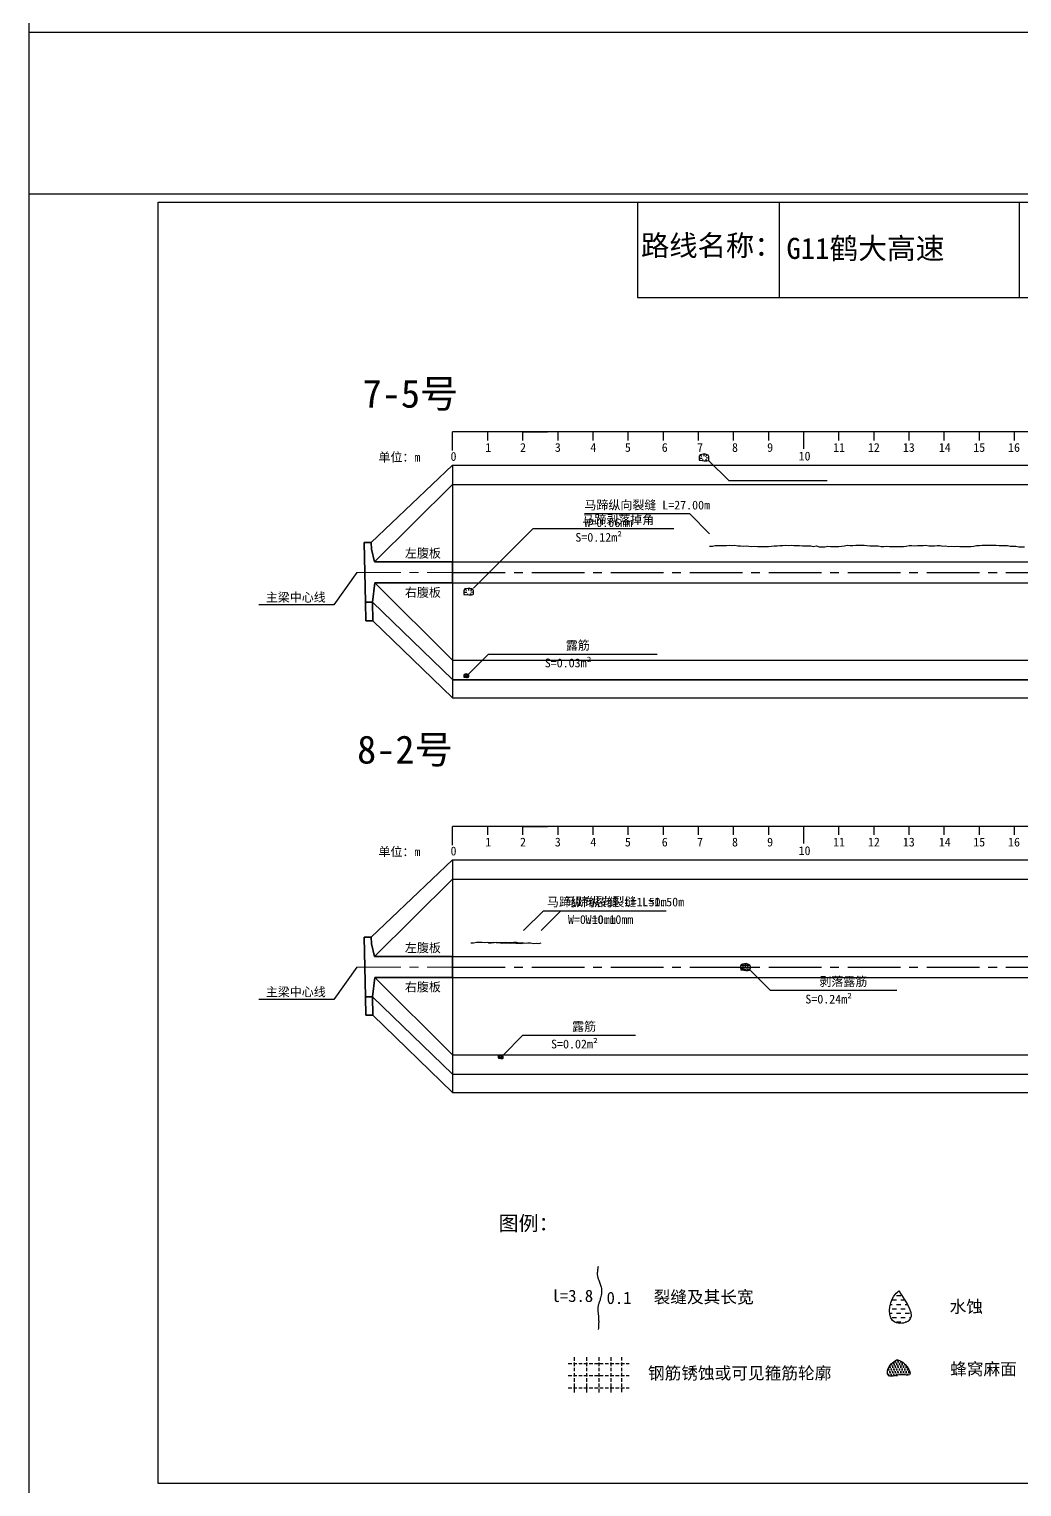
# Model space of a CAD drawing. Header units: millimetres. Extents: x -37 to 615, y -7153 to 23.
# Drawn here: x -36.8 to 245.9, y -6275.9 to -5860.9 of the extents above; entities that cross this region are included whole.
import ezdxf

# ---------------------------------------------------------------- set-up
doc = ezdxf.new("R2010")
doc.units = ezdxf.units.MM
for name, pattern in [('CENTER', [2, 1.25, -0.25, 0.25, -0.25]), ('CENTER2', [1.125, 0.75, -0.125, 0.125, -0.125]), ('DASHED', [0.75, 0.5, -0.25])]:
    doc.linetypes.add(name, pattern=pattern)
for name, color, linetype in [('加固措施', 7, 'Continuous'), ('图层1', 7, 'Continuous'), ('病害', 5, 'Continuous'), ('轮廓', 3, 'Continuous')]:
    doc.layers.add(name, color=color, linetype=linetype)
doc.layers.add('虚线', color=7, linetype='Continuous', lineweight=30)
doc.styles.get("Standard").update_dxf_attribs({"font": ''})
doc.styles.add('汉字', font='')
doc.styles.get('Standard').set_extended_font_data('SimSun')
doc.styles.get('汉字').set_extended_font_data('SimSun')
pattern_1 = [(0, (-2783.5002, -201.1734), (0.38480574, 0.76961148), [0, -0.76961148])]
pattern_2 = [(0, (-4794.9262, -487.88576), (0.38480574, 0.76961148), [0, -0.76961148])]
pattern_3 = [(0, (-2240.9707, -124.7498), (1.2467706, 1.2467706), [1.2467706, -1.2467706])]

# ---------------------------------------------------------------- blocks, each defined once
blk = doc.blocks.new('chi')
at = {"color": 0}
for p, q in [((1147.409, -3079.329), (1147.409, -3078.8)), ((1187.409, -3078.8), (1147.409, -3078.8)), ((1148.409, -3079.041), (1148.409, -3078.8)), ((1149.409, -3079.041), (1149.409, -3078.8)), ((1149.409, -3078.8), (1150.109, -3078.8)), ((1150.409, -3079.041), (1150.409, -3078.8)), ((1151.409, -3079.041), (1151.409, -3078.8)), ((1152.409, -3079.041), (1152.409, -3078.8)), ((1153.409, -3079.041), (1153.409, -3078.8)), ((1154.409, -3079.041), (1154.409, -3078.8)), ((1155.409, -3079.041), (1155.409, -3078.8)), ((1156.409, -3079.041), (1156.409, -3078.8)), ((1157.409, -3079.283), (1157.409, -3078.8)), ((1158.409, -3079.041), (1158.409, -3078.8)), ((1159.409, -3079.041), (1159.409, -3078.8)), ((1160.409, -3079.041), (1160.409, -3078.8)), ((1161.409, -3079.041), (1161.409, -3078.8)), ((1162.409, -3079.041), (1162.409, -3078.8)), ((1163.409, -3079.041), (1163.409, -3078.8)), ((1164.409, -3079.041), (1164.409, -3078.8)), ((1165.409, -3079.041), (1165.409, -3078.8)), ((1166.409, -3079.041), (1166.409, -3078.8)), ((1167.409, -3079.283), (1167.409, -3078.8)), ((1168.409, -3079.041), (1168.409, -3078.8)), ((1169.409, -3079.041), (1169.409, -3078.8)), ((1170.409, -3079.041), (1170.409, -3078.8)), ((1171.409, -3079.041), (1171.409, -3078.8)), ((1172.409, -3079.041), (1172.409, -3078.8)), ((1173.409, -3079.041), (1173.409, -3078.8)), ((1174.409, -3079.041), (1174.409, -3078.8)), ((1175.409, -3079.041), (1175.409, -3078.8)), ((1176.409, -3079.041), (1176.409, -3078.8)), ((1177.409, -3079.283), (1177.409, -3078.8)), ((1178.409, -3079.041), (1178.409, -3078.8)), ((1179.409, -3079.041), (1179.409, -3078.8)), ((1180.409, -3079.041), (1180.409, -3078.8)), ((1181.409, -3079.041), (1181.409, -3078.8)), ((1182.409, -3079.041), (1182.409, -3078.8)), ((1183.409, -3079.041), (1183.409, -3078.8)), ((1184.409, -3079.041), (1184.409, -3078.8)), ((1185.409, -3079.041), (1185.409, -3078.8)), ((1186.409, -3079.041), (1186.409, -3078.8)), ((1187.409, -3079.283), (1187.409, -3078.8))]:
    blk.add_line(p, q, dxfattribs=at)
for s, p in [('1', (1148.339, -3079.368)), ('2', (1149.328, -3079.368)), ('3', (1150.319, -3079.368)), ('4', (1151.329, -3079.368)), ('5', (1152.313, -3079.368)), ('6', (1153.363, -3079.368)), ('7', (1154.37, -3079.368)), ('8', (1155.363, -3079.368)), ('9', (1156.363, -3079.368)), ('11', (1158.242, -3079.368)), ('12', (1159.233, -3079.368)), ('13', (1160.227, -3079.368)), ('14', (1161.252, -3079.368)), ('15', (1162.233, -3079.368)), ('16', (1163.223, -3079.368)), ('17', (1164.224, -3079.368)), ('18', (1165.232, -3079.368)), ('19', (1166.238, -3079.368)), ('21', (1168.24, -3079.368)), ('22', (1169.264, -3079.368)), ('23', (1170.247, -3079.368)), ('24', (1171.24, -3079.368)), ('25', (1172.271, -3079.368)), ('26', (1173.258, -3079.368)), ('27', (1174.261, -3079.368)), ('28', (1175.236, -3079.368)), ('29', (1176.24, -3079.368)), ('31', (1178.261, -3079.368)), ('32', (1179.256, -3079.368)), ('33', (1180.243, -3079.368)), ('34', (1181.251, -3079.368)), ('35', (1182.269, -3079.368)), ('36', (1183.256, -3079.368)), ('37', (1184.269, -3079.368)), ('38', (1185.251, -3079.368)), ('39', (1186.242, -3079.368)), ('0', (1147.349, -3079.623)), ('10', (1157.259, -3079.613)), ('20', (1167.294, -3079.617)), ('30', (1177.262, -3079.613)), ('40', (1187.216, -3079.613))]:
    blk.add_text(s, height=0.25).set_placement(p)

msp = doc.modelspace()

# ---------------------------------------------------------------- hatches: boundary and pattern name
at = {"layer": '加固措施', "lineweight": -2}
h = msp.add_hatch(dxfattribs=at)
h.set_pattern_fill('DASH', color=256, scale=0.626645)
h.set_pattern_definition(pattern_3)
edge = h.paths.add_edge_path()
edge.add_spline(control_points=[(210.85, -6220.12), (210.36, -6220.55), (208.03, -6222.61), (207.41, -6230.1), (216.74, -6228.77), (213.29, -6223.7), (210.85, -6220.12)], knot_values=[0, 0, 0, 0, 3.237042, 15.187225, 21.182779, 35.601669, 35.601669, 35.601669, 35.601669], degree=3, periodic=0)
h = msp.add_hatch(dxfattribs=at)
h.set_pattern_fill('DASH', color=256, scale=0.626645)
h.set_pattern_definition(pattern_3)
edge = h.paths.add_edge_path()
edge.add_spline(control_points=[(210.85, -6220.12), (210.36, -6220.55), (208.03, -6222.61), (207.41, -6230.1), (216.74, -6228.77), (213.29, -6223.7), (210.85, -6220.12)], knot_values=[0, 0, 0, 0, 3.237042, 15.187225, 21.182779, 35.601669, 35.601669, 35.601669, 35.601669], degree=3, periodic=0)
h = msp.add_hatch(dxfattribs=at)
h.set_pattern_fill('DOTS', scale=0.696272)
h.set_pattern_definition(pattern_1)
edge = h.paths.add_edge_path()
edge.add_spline(control_points=[(210.19, -6239.78), (209.15, -6240.49), (207.68, -6241.51), (207.52, -6245.25), (211, -6243.53), (215.72, -6244.88), (212.21, -6239.7), (210.31, -6239.78), (210.19, -6239.78)], knot_values=[0, 0, 0, 0, 5.205471, 7.397577, 12.944796, 16.169923, 23.88441, 24.400432, 24.400432, 24.400432, 24.400432], degree=3, periodic=0)
h = msp.add_hatch(dxfattribs=at)
h.set_pattern_fill('DOTS', scale=0.696272)
h.set_pattern_definition(pattern_1)
edge = h.paths.add_edge_path()
edge.add_spline(control_points=[(210.19, -6239.78), (209.15, -6240.49), (207.68, -6241.51), (207.52, -6245.25), (211, -6243.53), (215.72, -6244.88), (212.21, -6239.7), (210.31, -6239.78), (210.19, -6239.78)], knot_values=[0, 0, 0, 0, 5.205471, 7.397577, 12.944796, 16.169923, 23.88441, 24.400432, 24.400432, 24.400432, 24.400432], degree=3, periodic=0)
at = {"layer": '病害', "lineweight": -2}
h = msp.add_hatch(dxfattribs=at)
h.set_pattern_fill('DOTS', color=4, scale=0.696272, style=0)
h.set_pattern_definition(pattern_2)
edge = h.paths.add_edge_path()
edge.add_spline(control_points=[(210.19, -6239.78), (209.15, -6240.49), (207.68, -6241.51), (207.52, -6245.25), (211, -6243.53), (215.72, -6244.88), (212.21, -6239.7), (210.31, -6239.78), (210.19, -6239.78)], knot_values=[0, 0, 0, 0, 1.041094, 1.479515, 2.588959, 3.233985, 4.776882, 4.880086, 4.880086, 4.880086, 4.880086], degree=3, periodic=0)
h = msp.add_hatch(dxfattribs=at)
h.set_pattern_fill('DOTS', color=4, scale=0.696272, style=0)
h.set_pattern_definition(pattern_2)
edge = h.paths.add_edge_path()
edge.add_spline(control_points=[(210.19, -6239.78), (209.15, -6240.49), (207.68, -6241.51), (207.52, -6245.25), (211, -6243.53), (215.72, -6244.88), (212.21, -6239.7), (210.31, -6239.78), (210.19, -6239.78)], knot_values=[0, 0, 0, 0, 1.041094, 1.479515, 2.588959, 3.233985, 4.776882, 4.880086, 4.880086, 4.880086, 4.880086], degree=3, periodic=0)

# ---------------------------------------------------------------- linework, layer by layer
at = {"color": 0, "linetype": 'ByBlock'}
for p, q in [((0, -5910.15), (529.17, -5910.15)), ((0, -6275), (0, -5910.15)), ((136.5, -5910.15), (136.5, -5937.28)), ((245.1, -5910.15), (245.1, -5937.28)), ((136.5, -5937.28), (529.17, -5937.28)), ((529.17, -6275), (0, -6275))]:
    msp.add_line(p, q, dxfattribs=at)
at = {"color": 7}
for p, q in [((154, -5983), (154.82, -5983.01)), ((154.26, -5982.05), (154.77, -5982.49)), ((154.92, -5983.71), (155.19, -5983.35)), ((155.37, -5981.9), (155.34, -5982.49)), ((156.26, -5982.05), (155.86, -5982.57)), ((156.16, -5983.79), (155.94, -5983.35)), ((156.79, -5983.05), (156.04, -5982.94)), ((87, -6021.21), (87.82, -6021.22)), ((87.26, -6020.26), (87.77, -6020.7)), ((87.92, -6021.92), (88.19, -6021.56)), ((88.37, -6020.11), (88.34, -6020.7)), ((89.26, -6020.26), (88.86, -6020.78)), ((89.16, -6022), (88.94, -6021.56)), ((89.79, -6021.26), (89.04, -6021.15)), ((87, -6045.07), (87.41, -6045.08)), ((87.13, -6044.6), (87.38, -6044.82)), ((87.46, -6045.43), (87.59, -6045.25)), ((87.68, -6044.52), (87.67, -6044.82)), ((88.13, -6044.6), (87.93, -6044.86)), ((88.08, -6045.47), (87.97, -6045.25)), ((88.39, -6045.1), (88.02, -6045.04)), ((165.8, -6128.1), (166.62, -6128.12)), ((166.06, -6127.16), (166.57, -6127.6)), ((166.72, -6128.81), (166.99, -6128.45)), ((167.17, -6127), (167.14, -6127.6)), ((168.06, -6127.16), (167.66, -6127.67)), ((167.96, -6128.89), (167.74, -6128.45)), ((168.59, -6128.16), (167.84, -6128.04)), ((96.8, -6153.58), (97.21, -6153.59)), ((96.93, -6153.11), (97.18, -6153.33)), ((97.26, -6153.93), (97.39, -6153.75)), ((97.48, -6153.03), (97.47, -6153.33)), ((97.93, -6153.11), (97.73, -6153.36)), ((97.88, -6153.97), (97.77, -6153.75)), ((98.19, -6153.6), (97.82, -6153.55))]:
    msp.add_line(p, q, dxfattribs=at)
at = {"color": 0}
for p, q in [((60.65, -6007.07), (83.82, -5985.07)), ((83.82, -5985.07), (83.82, -6051.32)), ((83.82, -5985.07), (483.82, -5985.07)), ((61.57, -6012.57), (83.82, -5990.57)), ((83.82, -6012.57), (483.82, -6012.57)), ((56.57, -6015.57), (49.96, -6024.83)), ((61.64, -6018.57), (83.82, -6040.57)), ((83.82, -6018.57), (483.82, -6018.57)), ((49.96, -6024.83), (28.63, -6024.83)), ((60.99, -6024.07), (83.82, -6046.07)), ((61.09, -6029.32), (83.82, -6051.32)), ((83.82, -6040.57), (483.82, -6040.57)), ((83.82, -6046.07), (483.82, -6046.07)), ((83.82, -6046.19), (483.82, -6046.19)), ((83.82, -6051.32), (483.82, -6051.32)), ((60.65, -6119.41), (83.82, -6097.41)), ((83.82, -6097.41), (83.82, -6163.66)), ((83.82, -6097.41), (483.82, -6097.41)), ((61.57, -6124.92), (83.82, -6102.91)), ((83.82, -6102.91), (483.82, -6102.91)), ((83.82, -6124.91), (483.82, -6124.91)), ((56.57, -6127.91), (49.96, -6137.17)), ((61.64, -6130.91), (83.82, -6152.91)), ((83.82, -6130.91), (483.82, -6130.91)), ((49.96, -6137.17), (28.63, -6137.17)), ((60.99, -6136.41), (83.82, -6158.41)), ((61.09, -6141.66), (83.82, -6163.66)), ((83.82, -6152.91), (483.82, -6152.91)), ((83.82, -6158.41), (483.82, -6158.41)), ((83.82, -6163.66), (483.82, -6163.66))]:
    msp.add_line(p, q, dxfattribs=at)
msp.add_line((83.82, -5990.57), (483.82, -5990.57))
at = {"color": 1, "linetype": 'CENTER2', "ltscale": 20}
for p, q in [((83.82, -6015.57), (483.82, -6015.57)), ((83.82, -6127.91), (483.82, -6127.91))]:
    msp.add_line(p, q, dxfattribs=at)
at = {"color": 1, "linetype": 'DASHED'}
for p, q in [((87, -6044.74), (88.39, -6044.74)), ((87, -6044.98), (88.39, -6044.98)), ((87, -6045.22), (88.39, -6045.22)), ((87.35, -6045.47), (87.35, -6044.49)), ((87.7, -6045.47), (87.7, -6044.49)), ((88.05, -6045.47), (88.05, -6044.49)), ((165.8, -6127.43), (168.59, -6127.43)), ((165.8, -6127.92), (168.59, -6127.92)), ((165.8, -6128.41), (168.59, -6128.41)), ((166.5, -6128.89), (166.5, -6126.95)), ((167.19, -6128.89), (167.19, -6126.95)), ((167.89, -6128.89), (167.89, -6126.95)), ((96.8, -6153.24), (98.19, -6153.24)), ((96.8, -6153.49), (98.19, -6153.49)), ((96.8, -6153.73), (98.19, -6153.73)), ((97.15, -6153.97), (97.15, -6153)), ((97.5, -6153.97), (97.5, -6153)), ((97.85, -6153.97), (97.85, -6153))]:
    msp.add_line(p, q, dxfattribs=at)
at = {"color": 1, "linetype": 'DASHED', "ltscale": 2}
for p, q in [((116.71, -6240.75), (134.11, -6240.75)), ((116.71, -6240.75), (134.11, -6240.75)), ((118.45, -6239.01), (118.45, -6249.45)), ((118.45, -6239.01), (118.45, -6249.45)), ((121.93, -6239.01), (121.93, -6249.45)), ((121.93, -6239.01), (121.93, -6249.45)), ((125.41, -6239.01), (125.41, -6249.45)), ((125.41, -6239.01), (125.41, -6249.45)), ((128.89, -6239.01), (128.89, -6249.45)), ((128.89, -6239.01), (128.89, -6249.45)), ((131.87, -6238.98), (131.87, -6249.43)), ((131.87, -6238.98), (131.87, -6249.43)), ((116.71, -6244.23), (134.11, -6244.23)), ((116.71, -6244.23), (134.11, -6244.23)), ((116.71, -6247.71), (134.11, -6247.71)), ((116.71, -6247.71), (134.11, -6247.71))]:
    msp.add_line(p, q, dxfattribs=at)
at = {"color": 3, "linetype": 'ByBlock'}
for points in [[(-36.77, -5446.81), (615.38, -5446.81), (615.38, -5907.93), (-36.77, -5907.93)], [(-36.77, -5861.81), (615.38, -5861.81), (615.38, -6322.93), (-36.77, -6322.93)]]:
    msp.add_lwpolyline(points, close=True, dxfattribs=at)
at = {"color": 7}
for points in [[(155.58, -5981.9), (155.16, -5981.9), (154.74, -5982), (154.26, -5982.05), (154, -5982.47), (154, -5983), (154.05, -5983.63), (154.37, -5983.63), (155.47, -5983.79), (156.16, -5983.79), (156.58, -5983.68), (156.74, -5983.58), (156.79, -5983.05), (156.79, -5982.58), (156.58, -5982.21), (156.26, -5982.05), (156, -5982), (155.58, -5981.84)], [(156.79, -5983.79), (162.45, -5989.45), (190.45, -5989.45)], [(157, -6004.55), (151.34, -5998.9), (121.34, -5998.9)], [(89.79, -6020.05), (106.76, -6003.08), (146.76, -6003.08)], [(157, -6008.1), (157.8, -6008.09), (158.6, -6007.92), (159.4, -6007.88), (160.2, -6007.93), (161, -6007.91), (161.8, -6007.95), (162.6, -6007.85), (163.4, -6007.95), (164.2, -6007.85), (165, -6007.97), (165.8, -6008.02), (166.6, -6008.08), (167.4, -6008.04), (168.2, -6008.06), (169, -6008.16), (169.8, -6008.11), (170.6, -6008.18), (171.4, -6008.2), (172.2, -6008.16), (173, -6008.2), (173.8, -6008.16), (174.6, -6008.12), (175.4, -6008.01), (176.2, -6007.96), (177, -6007.9), (177.8, -6007.9), (178.6, -6007.86), (179.4, -6007.9), (180.2, -6007.84), (181, -6007.95), (181.8, -6007.95), (182.6, -6007.93), (183.4, -6007.97), (184.2, -6007.96), (185, -6007.97), (185.8, -6008.01), (186.6, -6008.16), (187.4, -6008.03), (188.2, -6008.25), (189, -6008.25), (189.8, -6008.25), (190.6, -6008.09), (191.4, -6008.17), (192.2, -6008.23), (193, -6008.16), (193.8, -6008.16), (194.6, -6008.12), (195.4, -6008.02), (196.2, -6007.86), (197, -6007.9), (197.8, -6007.89), (198.6, -6007.84), (199.4, -6007.86), (200.2, -6007.79), (201, -6007.83), (201.8, -6007.89), (202.6, -6007.97), (203.4, -6008.05), (204.2, -6008), (205, -6008.01), (205.8, -6008.15), (206.6, -6008.23), (207.4, -6008.14), (208.2, -6008.17), (209, -6008.23), (209.8, -6008.24), (210.6, -6008.24), (211.4, -6008.18), (212.2, -6008.19), (213, -6008.12), (213.8, -6007.92), (214.6, -6007.92), (215.4, -6007.97), (216.2, -6007.93), (217, -6007.87), (217.8, -6007.88), (218.6, -6007.83), (219.4, -6007.97), (220.2, -6007.99), (221, -6007.98), (221.8, -6007.9), (222.6, -6007.93), (223.4, -6008.08), (224.2, -6007.99), (225, -6008.17), (225.8, -6008.13), (226.6, -6008.23), (227.4, -6008.09), (228.2, -6008.16), (229, -6008.21), (229.8, -6008.16), (230.6, -6008.19), (231.4, -6008.16), (232.2, -6008.08), (233, -6007.91), (233.8, -6007.9), (234.6, -6007.84), (235.4, -6007.83), (236.2, -6007.82), (237, -6007.86), (237.8, -6007.84), (238.6, -6007.8), (239.4, -6007.91), (240.2, -6007.9), (241, -6007.93), (241.8, -6007.93), (242.6, -6008.07), (243.4, -6008.11), (244.2, -6008.12), (245, -6008.25), (245.8, -6008.25), (246.6, -6008.26)], [(88.58, -6020.11), (88.16, -6020.11), (87.74, -6020.21), (87.26, -6020.26), (87, -6020.69), (87, -6021.21), (87.05, -6021.84), (87.37, -6021.84), (88.47, -6022), (89.16, -6022), (89.58, -6021.89), (89.74, -6021.79), (89.79, -6021.26), (89.79, -6020.79), (89.58, -6020.42), (89.26, -6020.26), (89, -6020.21), (88.58, -6020.05)], [(88.39, -6044.49), (94.05, -6038.84), (142.05, -6038.84)], [(87.79, -6044.52), (87.58, -6044.52), (87.37, -6044.57), (87.13, -6044.6), (87, -6044.81), (87, -6045.07), (87.03, -6045.39), (87.18, -6045.39), (87.74, -6045.47), (88.08, -6045.47), (88.29, -6045.41), (88.37, -6045.36), (88.39, -6045.1), (88.39, -6044.86), (88.29, -6044.68), (88.13, -6044.6), (88, -6044.57), (87.79, -6044.49)], [(104, -6117.55), (109.66, -6111.9), (139.66, -6111.9)], [(109, -6117.55), (114.66, -6111.9), (144.66, -6111.9)], [(89, -6121.03), (89.8, -6121.05), (90.6, -6120.88), (91.4, -6120.86), (92.2, -6120.83), (93, -6120.96), (93.8, -6120.82), (94.6, -6120.93), (95.4, -6120.85), (96.2, -6120.94), (97, -6120.91), (97.8, -6121.09), (98.6, -6121.04), (99.4, -6121.02), (100.2, -6121.11), (101, -6121.04), (101.8, -6121.17), (102.6, -6121.14), (103.4, -6121.21), (104, -6121.03)], [(94, -6121.11), (94.8, -6121.03), (95.6, -6120.91), (96.4, -6120.87), (97.2, -6120.95), (98, -6120.95), (98.8, -6120.88), (99.6, -6120.92), (100.4, -6120.94), (101.2, -6120.87), (102, -6120.86), (102.8, -6121), (103.6, -6120.98), (104.4, -6121.11), (105.2, -6121.04), (106, -6121.05), (106.8, -6121.25), (107.6, -6121.12), (108.4, -6121.26), (109, -6121.03)], [(167.38, -6127), (166.96, -6127), (166.54, -6127.1), (166.06, -6127.16), (165.8, -6127.58), (165.8, -6128.1), (165.85, -6128.73), (166.17, -6128.73), (167.27, -6128.89), (167.96, -6128.89), (168.38, -6128.79), (168.54, -6128.68), (168.59, -6128.16), (168.59, -6127.68), (168.38, -6127.31), (168.06, -6127.16), (167.8, -6127.1), (167.38, -6126.95)], [(168.59, -6128.89), (174.25, -6134.55), (210.25, -6134.55)], [(98.19, -6153), (103.85, -6147.34), (135.85, -6147.34)], [(97.59, -6153.03), (97.38, -6153.03), (97.17, -6153.08), (96.93, -6153.11), (96.8, -6153.32), (96.8, -6153.58), (96.83, -6153.89), (96.98, -6153.89), (97.54, -6153.97), (97.88, -6153.97), (98.09, -6153.92), (98.17, -6153.87), (98.19, -6153.6), (98.19, -6153.37), (98.09, -6153.18), (97.93, -6153.11), (97.8, -6153.08), (97.59, -6153)]]:
    msp.add_lwpolyline(points, dxfattribs=at)
at = {"lineweight": -2}
msp.add_open_spline([(210.19, -6239.78), (209.15, -6240.49), (207.68, -6241.51), (207.52, -6245.25), (211, -6243.53), (215.72, -6244.88), (212.21, -6239.7), (210.31, -6239.78), (210.19, -6239.78)], degree=3, knots=[0, 0, 0, 0, 3.624423, 5.150725, 9.013098, 11.258664, 16.630045, 16.989336, 16.989336, 16.989336, 16.989336], dxfattribs=at)
msp.add_open_spline([(210.19, -6239.78), (209.15, -6240.49), (207.68, -6241.51), (207.52, -6245.25), (211, -6243.53), (215.72, -6244.88), (212.21, -6239.7), (210.31, -6239.78), (210.19, -6239.78)], degree=3, knots=[0, 0, 0, 0, 3.624423, 5.150725, 9.013098, 11.258664, 16.630045, 16.989336, 16.989336, 16.989336, 16.989336], dxfattribs=at)
at = {"layer": '加固措施', "lineweight": -2}
msp.add_open_spline([(210.85, -6220.12), (210.36, -6220.55), (208.03, -6222.61), (207.41, -6230.1), (216.74, -6228.77), (213.29, -6223.7), (210.85, -6220.12)], degree=3, knots=[0, 0, 0, 0, 2.028466, 9.51698, 13.274057, 22.309569, 22.309569, 22.309569, 22.309569], dxfattribs=at)
msp.add_open_spline([(210.85, -6220.12), (210.36, -6220.55), (208.03, -6222.61), (207.41, -6230.1), (216.74, -6228.77), (213.29, -6223.7), (210.85, -6220.12)], degree=3, knots=[0, 0, 0, 0, 2.028466, 9.51698, 13.274057, 22.309569, 22.309569, 22.309569, 22.309569], dxfattribs=at)
at = {"layer": '图层1', "lineweight": -2}
msp.add_open_spline([(125.25, -6213.18), (125.22, -6213.39), (125.18, -6213.61), (125.07, -6214.25), (125.02, -6214.65), (124.99, -6215.22), (125, -6215.4), (125.02, -6215.69), (125.03, -6215.79), (125.06, -6216), (125.09, -6216.11), (125.19, -6216.49), (125.29, -6216.79), (125.54, -6217.43), (125.69, -6217.78), (125.96, -6218.54), (126.09, -6218.96), (126.21, -6219.66), (126.24, -6219.94), (126.25, -6220.49), (126.23, -6220.75), (126.16, -6221.26), (126.11, -6221.5), (126, -6221.97), (125.93, -6222.19), (125.76, -6222.75), (125.64, -6223.07), (125.45, -6223.67), (125.36, -6223.96), (125.27, -6224.34), (125.24, -6224.46), (125.21, -6224.68), (125.2, -6224.77), (125.18, -6224.97), (125.17, -6225.08), (125.17, -6225.46), (125.18, -6225.75), (125.23, -6226.38), (125.27, -6226.71), (125.33, -6227.3), (125.35, -6227.54), (125.38, -6228), (125.39, -6228.22), (125.4, -6228.64), (125.4, -6228.84), (125.39, -6229.46), (125.37, -6229.86), (125.32, -6230.55), (125.3, -6230.85), (125.27, -6231.15)], degree=3, knots=[0, 0, 0, 0, 0.93103, 0.93103, 2.904338, 2.904338, 3.933552, 3.933552, 4.598026, 4.598026, 5.2625, 5.2625, 6.799065, 6.799065, 8.335629, 8.335629, 9.872194, 9.872194, 10.744529, 10.744529, 11.616864, 11.616864, 12.4892, 12.4892, 13.361535, 13.361535, 14.755665, 14.755665, 16.149795, 16.149795, 16.835641, 16.835641, 17.410365, 17.410365, 17.98509, 17.98509, 19.45733, 19.45733, 20.929571, 20.929571, 21.910052, 21.910052, 22.722819, 22.722819, 23.535585, 23.535585, 25.161117, 25.161117, 26.428502, 26.428502, 26.428502, 26.428502], dxfattribs=at)
msp.add_open_spline([(125.25, -6213.18), (125.22, -6213.39), (125.18, -6213.61), (125.07, -6214.25), (125.02, -6214.65), (124.99, -6215.22), (125, -6215.4), (125.02, -6215.69), (125.03, -6215.79), (125.06, -6216), (125.09, -6216.11), (125.19, -6216.49), (125.29, -6216.79), (125.54, -6217.43), (125.69, -6217.78), (125.96, -6218.54), (126.09, -6218.96), (126.21, -6219.66), (126.24, -6219.94), (126.25, -6220.49), (126.23, -6220.75), (126.16, -6221.26), (126.11, -6221.5), (126, -6221.97), (125.93, -6222.19), (125.76, -6222.75), (125.64, -6223.07), (125.45, -6223.67), (125.36, -6223.96), (125.27, -6224.34), (125.24, -6224.46), (125.21, -6224.68), (125.2, -6224.77), (125.18, -6224.97), (125.17, -6225.08), (125.17, -6225.46), (125.18, -6225.75), (125.23, -6226.38), (125.27, -6226.71), (125.33, -6227.3), (125.35, -6227.54), (125.38, -6228), (125.39, -6228.22), (125.4, -6228.64), (125.4, -6228.84), (125.39, -6229.46), (125.37, -6229.86), (125.32, -6230.55), (125.3, -6230.85), (125.27, -6231.15)], degree=3, knots=[0, 0, 0, 0, 0.93103, 0.93103, 2.904338, 2.904338, 3.933552, 3.933552, 4.598026, 4.598026, 5.2625, 5.2625, 6.799065, 6.799065, 8.335629, 8.335629, 9.872194, 9.872194, 10.744529, 10.744529, 11.616864, 11.616864, 12.4892, 12.4892, 13.361535, 13.361535, 14.755665, 14.755665, 16.149795, 16.149795, 16.835641, 16.835641, 17.410365, 17.410365, 17.98509, 17.98509, 19.45733, 19.45733, 20.929571, 20.929571, 21.910052, 21.910052, 22.722819, 22.722819, 23.535585, 23.535585, 25.161117, 25.161117, 26.428502, 26.428502, 26.428502, 26.428502], dxfattribs=at)
at = {"layer": '病害', "color": 5}
for p, q in [((136.5, -5910.15), (136.5, -5937.28)), ((245.1, -5910.15), (245.1, -5937.28)), ((136.5, -5937.28), (386.58, -5937.28))]:
    msp.add_line(p, q, dxfattribs=at)
at = {"layer": '病害', "color": 0}
msp.add_line((176.83, -5910.15), (176.83, -5937.28), dxfattribs=at)
at = {"layer": '虚线', "linetype": 'CENTER', "lineweight": 18, "ltscale": 10}
for p, q in [((56.57, -6015.57), (83.82, -6015.57)), ((56.57, -6127.91), (83.82, -6127.91))]:
    msp.add_line(p, q, dxfattribs=at)
at = {"layer": '轮廓', "color": 5, "lineweight": 35}
for p, q in [((58.99, -6024.07), (58.65, -6007.07)), ((58.65, -6007.07), (60.65, -6007.07)), ((60.69, -6008.95), (60.65, -6007.07)), ((61.57, -6012.57), (60.69, -6008.95)), ((83.82, -6012.57), (61.57, -6012.57)), ((83.82, -6018.57), (83.82, -6012.57)), ((60.99, -6024.07), (61.63, -6018.57)), ((83.82, -6018.57), (61.63, -6018.57)), ((58.99, -6024.07), (60.99, -6024.07)), ((59.09, -6029.32), (58.99, -6024.07)), ((61.09, -6029.32), (60.99, -6024.07)), ((59.09, -6029.32), (61.09, -6029.32)), ((58.99, -6136.41), (58.65, -6119.41)), ((58.65, -6119.41), (60.65, -6119.41)), ((60.69, -6121.29), (60.65, -6119.41)), ((61.57, -6124.92), (60.69, -6121.29)), ((83.82, -6124.92), (61.57, -6124.92)), ((83.82, -6130.92), (83.82, -6124.92)), ((60.99, -6136.41), (61.63, -6130.91)), ((83.82, -6130.91), (61.63, -6130.91)), ((58.99, -6136.41), (60.99, -6136.41)), ((59.09, -6141.66), (58.99, -6136.41)), ((61.09, -6141.66), (60.99, -6136.41)), ((59.09, -6141.66), (61.09, -6141.66))]:
    msp.add_line(p, q, dxfattribs=at)

# ---------------------------------------------------------------- block references
at = {"xscale": 9.999999999994273, "yscale": 9.999999999994273, "zscale": 9.999999999994273}
for p in [(-11390.27, 24812.43), (-11390.27, 24700.09)]:
    msp.add_blockref('chi', p, dxfattribs=at)

# ---------------------------------------------------------------- texts
for s, p in [('单位：m', (62.7, -5984.01)), ('左腹板', (70.24, -6011.36)), ('主梁中心线', (30.63, -6023.92)), ('右腹板', (70.24, -6022.53)), ('单位：m', (62.7, -6096.35)), ('左腹板', (70.24, -6123.7)), ('主梁中心线', (30.63, -6136.27)), ('右腹板', (70.24, -6134.87))]:
    msp.add_text(s, height=2.5).set_placement(p)
at = {"color": 7}
for s, p in [('马蹄纵向裂缝 L=27.00m', (121.34, -5997.65)), ('马蹄剥落掉角', (120.76, -6001.83)), ('W=0.06mm', (121.34, -6002.65)), ('S=0.12m²', (118.76, -6006.83)), ('露筋', (116.05, -6037.59)), ('S=0.03m²', (110.05, -6042.59)), ('马蹄纵向裂缝 L=1.50m', (110.66, -6110.65)), ('马蹄纵向裂缝 L=1.50m', (115.66, -6110.65)), ('W=0.10mm', (116.66, -6115.65)), ('W=0.10mm', (121.66, -6115.65)), ('剥落露筋', (188.25, -6133.3)), ('S=0.24m²', (184.25, -6138.3)), ('露筋', (117.85, -6146.09)), ('S=0.02m²', (111.85, -6151.09))]:
    msp.add_text(s, height=2.5, dxfattribs=at).set_placement(p)
at = {"linetype": 'ByBlock', "attachment_point": 1, "style": '汉字'}
for s, insert, char_height, width in [('{\\C0;G11鹤大高速}', (178.87, -5920.32), 6, 62.8604), ('{\\C0;7-5号}', (58.2, -5960.66), 8, 49.3496), ('{\\C0;8-2号}', (56.63, -6061.99), 8, 49.3496)]:
    msp.add_mtext(s, dxfattribs=dict(at, insert=insert, char_height=char_height, width=width))
at = {"layer": '图层1', "style": '汉字'}
msp.add_text('路线名称：', height=5.918, dxfattribs=at).set_placement((137.42, -5925.46))
at = {"layer": '图层1', "lineweight": -2, "attachment_point": 1}
for s, insert, char_height in [('图例：', (96.91, -6198.77), 4.178), ('图例：', (96.91, -6198.77), 4.178), ('l=3.8', (111.98, -6219.79), 3.481), ('l=3.8', (111.98, -6219.79), 3.481), ('0.1', (127.65, -6220.37), 3.481), ('0.1', (127.65, -6220.37), 3.481), ('裂缝及其长宽', (141.05, -6220.12), 3.481), ('裂缝及其长宽', (141.05, -6220.12), 3.481), ('水蚀', (225.33, -6222.86), 3.481), ('水蚀', (225.33, -6222.86), 3.481), ('钢筋锈蚀或可见箍筋轮廓', (139.42, -6241.79), 3.4814), ('钢筋锈蚀或可见箍筋轮廓', (139.42, -6241.79), 3.4814), ('蜂窝麻面', (225.48, -6240.62), 3.481), ('蜂窝麻面', (225.48, -6240.62), 3.481)]:
    msp.add_mtext(s, dxfattribs=dict(at, insert=insert, char_height=char_height))

doc.saveas('drawing.dxf')
